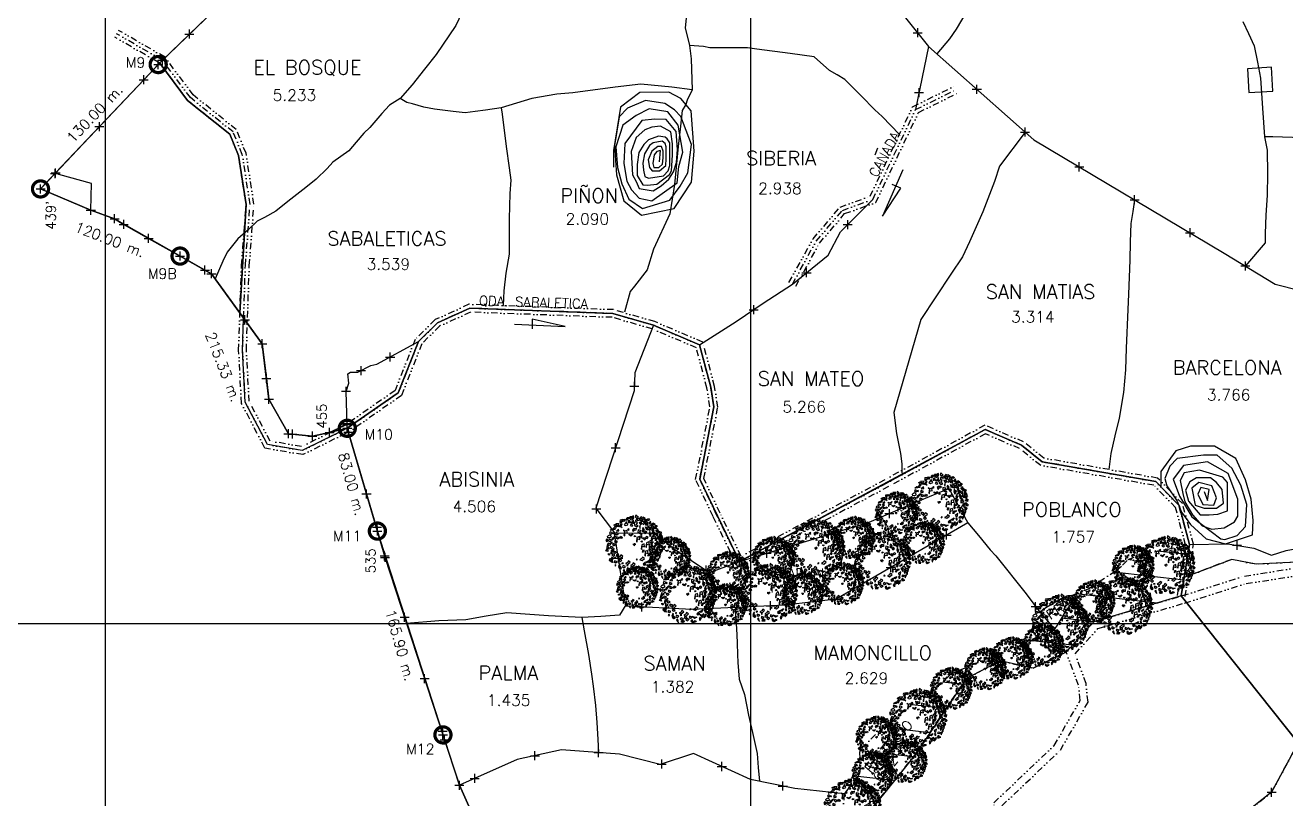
# Model space of a CAD drawing. Extents: x 14987 to 28539, y 5455 to 9112.
# Drawn here: x 25634 to 26610, y 5961 to 6561 of the extents above; entities that cross this region are included whole.
import ezdxf
from ezdxf.enums import TextEntityAlignment as Align

# ---------------------------------------------------------------- set-up
doc = ezdxf.new("R2010")
doc.units = 0
doc.header["$LTSCALE"] = 10
doc.header["$MEASUREMENT"] = 0
doc.header["$PDMODE"] = 2
doc.header["$PDSIZE"] = 3.5
doc.linetypes.add('DASHDOT', pattern=[1, 0.5, -0.25, 0, -0.25])
doc.linetypes.add('DIVIDE', pattern=[1.25, 0.5, -0.25, 0, -0.25, 0, -0.25])
for name, color, linetype in [('ARBOL4', 76, 'Continuous'), ('AREA', 2, 'Continuous'), ('CANO', 5, 'DIVIDE'), ('CERCO', 2, 'Continuous'), ('COORD', 8, 'Continuous'), ('DIV-', 5, 'Continuous'), ('HOJA', 8, 'Continuous'), ('LIMITE', 6, 'Continuous'), ('MOJON', 2, 'Continuous'), ('MURO', 3, 'Continuous'), ('PL', 3, 'Continuous'), ('PUA', 1, 'Continuous'), ('R', 1, 'Continuous'), ('r-100', 6, 'Continuous'), ('R-100B', 6, 'Continuous'), ('R60', 2, 'Continuous'), ('RASTROJO', 2, 'DASHDOT')]:
    doc.layers.add(name, color=color, linetype=linetype)
doc.styles.add('textstyle3', font='romans', dxfattribs={"width": 0.8})
doc.styles.add('textstyle4', font='')
doc.styles.get('textstyle4').set_extended_font_data('simplex')

# ---------------------------------------------------------------- blocks, each defined once
blk = doc.blocks.new('DEC1')
for points in [[(-22.482173, 47.292998), (-22.915303, 48.664658), (-25.556323, 50.836408), (-20.701343, 52.081818), (-20.707443, 47.864548)], [(-17.825703, 50.144688), (-15.340965, 55.637398), (-11.893769, 55.475018), (-12.802246, 52.160138), (-14.540878, 53.429518), (-15.347061, 51.420148), (-14.679306, 50.283108)], [(-10.286347, 57.002498), (-6.636353, 53.173978), (-4.977264, 55.300948), (-2.322731, 54.024758), (-2.654549, 58.704078), (-5.640907, 57.002498)], [(-2.654549, 51.047028), (-4.645447, 48.494678), (-3.318176, 45.091538), (-1.990913, 46.793108)], [(2.096443, 60.253408), (0.995445, 56.151728), (3.318161, 54.875548), (7.299967, 55.726328)], [(2.654526, 51.897798), (6.304517, 49.345458), (10.949967, 51.047028), (8.959067, 52.748598), (6.304517, 51.897798)], [(13.272677, 57.002498), (10.949967, 55.726328), (12.609047, 54.024758), (14.268137, 54.875548)], [(16.259037, 52.323198), (16.922667, 53.599378), (16.590857, 57.002498), (20.904477, 54.450148), (17.918117, 51.472418)], [(21.568117, 51.047028), (27.209017, 53.173978), (29.531737, 50.621628), (26.545377, 48.920058), (26.213557, 51.047028), (24.222657, 50.196248), (23.890837, 48.920058)], [(-44.561383, 31.831348), (-39.273253, 31.705098), (-39.604093, 34.382268), (-36.824663, 35.356908), (-40.368063, 38.431048), (-41.276543, 35.116178)], [(-38.104163, 42.886048), (-35.982343, 39.207198), (-33.437553, 39.947208), (-31.223573, 43.364378)], [(-32.518103, 32.329788), (-36.831723, 28.075868), (-31.854473, 28.926648)], [(-31.801213, 37.372358), (-27.415503, 38.148518), (-25.333863, 42.636518), (-27.944843, 42.431948), (-29.220293, 39.953298)], [(-27.902623, 48.490098), (-28.642653, 45.945318), (-26.266303, 45.915268), (-25.694743, 47.690008)], [(-22.563583, 30.628218), (-22.563583, 28.501248), (-21.568133, 29.352038)], [(-17.061733, 46.095918), (-21.688173, 40.867878), (-18.577893, 39.165388), (-13.789101, 40.946228), (-14.889992, 43.454908), (-16.965533, 43.184148)], [(-12.277245, 32.755178), (-14.599968, 30.628218), (-13.604515, 29.777438), (-11.2818, 30.628218)], [(-12.70607, 49.248398), (-13.313744, 45.632738), (-10.937401, 45.602688), (-9.258873, 49.086028)], [(-7.299988, 42.539188), (-9.290886, 39.136068), (-5.640907, 37.859878), (-3.981812, 39.136068)], [(-1.990913, 33.180578), (-4.977264, 30.628218), (-3.318176, 27.225088), (-0.99546, 30.202838)], [(2.322716, 47.218508), (-1.327278, 43.815368), (-0.66365, 40.412228), (3.318161, 37.009098), (6.636337, 38.710668), (2.654526, 40.837618), (5.309077, 44.666158)], [(6.636337, 30.628218), (6.304517, 25.523518), (13.272677, 21.269598), (14.931767, 22.120378), (9.290877, 25.098128), (12.277227, 29.352038)], [(10.949967, 39.136068), (9.622697, 36.158308), (10.618147, 33.605958), (10.949967, 36.158308)], [(19.245397, 47.643888), (12.277227, 47.218508), (13.272677, 43.815368), (17.918117, 41.688418), (18.913577, 44.240768), (17.254487, 45.516938)], [(15.927217, 35.307528), (16.922667, 29.777438), (14.268137, 28.075868), (17.918117, 26.799688), (19.245397, 31.479008)], [(21.568117, 28.075868), (20.240847, 25.098128), (22.231747, 24.247348), (23.890837, 25.948898)], [(24.554477, 46.793108), (21.568117, 44.666158), (23.227197, 42.964588), (26.877177, 44.240768)], [(23.890837, 30.202838), (21.568117, 37.009098), (25.218107, 32.329788)], [(25.549927, 37.859878), (32.186277, 39.561448), (34.177167, 43.389968), (33.181717, 35.307528), (29.199917, 34.882128)], [(31.522627, 48.069288), (29.863537, 46.367708), (28.536287, 43.389968), (32.186277, 45.516938)], [(29.531737, 34.031358), (28.536287, 31.053608), (36.499887, 31.479008), (33.181717, 34.456738)], [(29.863537, 27.650488), (28.536287, 22.971158), (30.527177, 17.441068), (32.186277, 20.418808), (29.863537, 22.120378)], [(35.504437, 27.650488), (36.168077, 22.120378), (39.154437, 21.694998), (40.813507, 23.821948)], [(36.831707, 44.240768), (35.836257, 42.539188), (37.163527, 41.263018), (40.481707, 41.688418)], [(37.495347, 38.285278), (35.836257, 35.732928), (38.158977, 34.031358), (41.477157, 34.031358), (38.158977, 35.307528)], [(40.813507, 40.412228), (40.481707, 39.136068), (42.804427, 37.434478), (45.458957, 37.859878)], [(44.795317, 26.374298), (42.804427, 28.075868), (42.472607, 29.777438), (43.799877, 31.053608), (46.454417, 29.352038)], [(49.772577, 26.799688), (48.445307, 25.098128), (50.436227, 23.396548), (53.754397, 25.523518)], [(-52.427143, -0.850769), (-55.081683, 0.4254), (-56.077133, -5.104706), (-55.081683, -6.380875), (-50.436243, -6.380875), (-51.099873, -5.104706), (-53.754413, -4.253914)], [(-52.427143, 19.568028), (-50.104423, 20.844198), (-46.786243, 17.441068), (-49.108973, 14.888718), (-53.754413, 14.463338), (-54.418043, 17.441068)], [(-48.445333, 5.530108), (-46.786243, 3.828518), (-44.795343, 5.104708)], [(-45.127153, 9.784018), (-44.463523, 14.463338), (-38.490813, 18.717258), (-39.818083, 15.739508)], [(-42.472623, 24.672728), (-44.131713, 23.396548), (-42.804433, 22.971158)], [(-30.195383, 13.187148), (-28.536293, 17.866458), (-25.218123, 16.164898), (-26.213573, 13.187148), (-27.872663, 14.463338)], [(-5.640907, 20.844198), (-7.963623, 18.291858), (-11.2818, 20.418808), (-11.2818, 22.120378), (-7.963623, 20.844198), (-4.313629, 22.971158)], [(-0.66365, 1.276169), (-2.322731, 0.4254), (-1.327278, -0.425384), (0, 0)], [(-0.66365, 18.717258), (0.663628, 19.142638), (1.659081, 17.441068), (-0.66365, 16.590288)], [(18.581767, 15.739508), (16.922667, 13.187148), (19.245397, 11.060198), (21.236297, 11.910978), (19.577217, 13.612548)], [(29.531737, 7.231658), (31.854457, 4.679318), (32.186277, 0), (35.504437, 3.403137), (33.513537, 9.784018)], [(40.481707, 17.015668), (43.799877, 11.910978), (41.477157, 8.507848), (41.145337, 11.910978)], [(46.454417, 20.844198), (44.463497, 22.120378), (42.472607, 21.269598), (42.804427, 19.568028), (45.458957, 19.142638)], [(46.454417, 6.380878), (46.122607, 4.679318), (43.468057, 5.104708), (43.799877, 7.657058)], [(49.440767, 0.4254), (49.772577, -4.679306), (43.799877, -7.231651), (47.449857, -3.828529)], [(48.777127, 16.164898), (48.445307, 12.761768), (50.768037, 11.060198), (52.095307, 13.187148)], [(51.099847, 20.418808), (52.095307, 16.590288), (56.077117, 13.187148), (54.418027, 17.866458)], [(52.095307, 5.955488), (54.086217, 3.403137), (55.745307, 4.679318), (54.418027, 8.082458)], [(-50.768053, -17.015672), (-50.436243, -19.993412), (-52.427143, -19.568022), (-52.758963, -16.590282)], [(-47.449883, -17.015672), (-46.454433, -9.784004), (-41.145353, -6.806266), (-44.131713, -11.06018)], [(-45.458983, -31.478992), (-46.786243, -26.799672), (-44.463523, -23.396552), (-43.468073, -26.374292), (-44.463523, -28.075852)], [(30.195357, -3.828529), (28.536287, -5.53009), (29.863537, -6.806266)], [(47.118057, -15.739494), (45.127137, -17.866462), (46.122607, -22.120372), (48.445307, -19.568022)], [(50.436227, -9.784004), (51.099847, -13.187141), (53.754397, -13.187141), (55.413487, -10.634796), (53.090757, -11.06018)], [(-28.204473, -43.389972), (-32.518103, -44.240752), (-30.195383, -47.218492), (-26.545393, -46.367702)], [(20.572657, -34.456732), (16.922667, -37.859872), (18.249947, -39.986832), (21.236297, -38.285262)], [(22.563567, -50.621622), (25.218107, -49.770842), (22.563567, -48.069272)], [(24.554477, -39.561442), (23.890837, -40.837612), (27.872647, -44.666142), (34.508987, -42.539172), (32.186277, -40.412222), (27.872647, -41.688402)], [(38.158977, -36.583692), (38.822617, -39.136042), (45.127137, -37.434482)], [(48.113497, -26.799672), (45.127137, -28.501252), (45.458957, -32.755162), (47.118057, -30.202822)], [(-11.2818, -55.300932), (-13.936333, -51.472412), (-10.286347, -51.472412), (-7.963623, -52.323192)], [(9.622697, -56.151712), (6.304517, -54.024762), (8.295417, -52.748592), (8.959067, -53.173982), (12.277227, -53.173982), (12.277227, -51.472412), (15.595407, -51.897802), (14.268137, -54.024762)]]:
    blk.add_lwpolyline(points, close=True)
at = {"style": 'textstyle3', "width": 0.8, "flags": 1}
blk.add_attdef('ESTCODE', (0, 0), '', height=0.7, dxfattribs=at)
blk = doc.blocks.new('A$C3B855193')
for p, q in [((3.91, 4.03), (4.16, 4.03)), ((4.04, 3.91), (4.04, 4.16))]:
    blk.add_line(p, q)
for points in [[(2.34, 7.24), (2.35, 7.44), (1.97, 7.36), (1.92, 7.26), (2.05, 6.96), (2.11, 7.04), (2.09, 7.23)], [(2.86, 7.16), (2.8, 7.01), (2.93, 6.92)], [(3.22, 7.07), (3.54, 7.15), (3.97, 6.89), (3.75, 6.89)], [(3.64, 7.8), (3.79, 7.69), (3.66, 7.38), (3.44, 7.46), (3.28, 7.74), (3.45, 7.87)], [(4.24, 7.3), (4.11, 7.38), (4.12, 7.28)], [(5, 6.88), (4.61, 7.04), (4.8, 6.74)], [(4.64, 7.63), (4.78, 7.29), (4.94, 7.39), (5.08, 7.24), (5.17, 7.55), (4.94, 7.51)], [(5.52, 7.52), (5.34, 7.29), (5.46, 7.15), (5.74, 7.1)], [(6.16, 7.03), (5.97, 7.01), (6.04, 6.85), (6.17, 6.87)], [(0.93, 5.59), (0.62, 5.73), (0.52, 5.58), (0.71, 5.44)], [(0.58, 5.96), (0.85, 6.17), (1.13, 6.12), (0.96, 5.97), (0.83, 5.99)], [(1.36, 6.69), (1.18, 6.59), (1.15, 6.73), (1.33, 6.83)], [(1.76, 5.49), (1.44, 5.63), (1.35, 5.48), (1.54, 5.34)], [(1.45, 6.48), (1.94, 6.62), (2.27, 6.36), (1.92, 6.43)], [(2.93, 5.95), (2.59, 5.83), (2.51, 5.27), (2.61, 5.19), (2.65, 5.63), (3, 5.56)], [(3.85, 6.21), (4.19, 6.23), (4.17, 5.97), (3.95, 5.96), (3.99, 6.1)], [(5, 4.86), (4.78, 4.93), (4.82, 5.2), (4.93, 5.25), (4.94, 5), (5.18, 4.83)], [(5.16, 6.2), (5.03, 6.14), (5.11, 6.1)], [(5.34, 6.97), (5.51, 6.71), (5.85, 6.7), (5.77, 6.87), (5.58, 6.88)], [(5.58, 5.6), (5.38, 5.69), (5.36, 5.61), (5.47, 5.48)], [(6.3, 6.27), (5.84, 6.42), (5.82, 6.18), (6.06, 5.92), (6.19, 6.06), (6.12, 6.19)], [(6.34, 5.55), (6.07, 5.59), (6.09, 5.32), (6.21, 5.25)], [(6.23, 6.65), (6.3, 6.72), (6.37, 6.94), (6.58, 6.67), (6.31, 6.55)], [(6.62, 6.08), (6.37, 6.02), (6.44, 5.87), (6.7, 5.86)], [(6.54, 6.43), (6.95, 6.42), (7.04, 6.2), (6.8, 6.17), (6.84, 6.31), (6.69, 6.31), (6.63, 6.24)], [(7.01, 5.49), (6.79, 5.55), (6.61, 5.37), (6.76, 5.33)], [(7.18, 6.14), (7.04, 5.8), (7.22, 5.75), (7.21, 5.55), (7.5, 5.7), (7.31, 5.84)], [(7.72, 5.44), (7.43, 5.4), (7.42, 5.21), (7.58, 4.98)], [(0.3, 4.54), (0.13, 4.79), (0, 4.56), (0.15, 4.35)], [(0.67, 4.04), (0.35, 4.18), (0.25, 4.03), (0.44, 3.89)], [(0.77, 4.57), (0.46, 4.71), (0.36, 4.56), (0.55, 4.42)], [(1, 3.6), (0.68, 3.73), (0.58, 3.59), (0.77, 3.45)], [(1.35, 3.97), (1.04, 4.11), (0.94, 3.97), (1.13, 3.83)], [(1.62, 4.4), (1.31, 4.54), (1.21, 4.4), (1.4, 4.26)], [(1.83, 4.93), (1.51, 5.07), (1.41, 4.93), (1.6, 4.78)], [(3.89, 4), (3.8, 4.09), (3.77, 4), (3.83, 3.93)], [(4.65, 5.08), (4.31, 4.96), (4.23, 4.4), (4.33, 4.32), (4.37, 4.76), (4.72, 4.68)], [(5.01, 4.48), (5.07, 4.41), (4.99, 4.3), (4.87, 4.42)], [(5.3, 4.07), (4.97, 3.95), (4.89, 3.39), (4.99, 3.31), (5.02, 3.75), (5.38, 3.67)], [(5.89, 4.96), (5.65, 5.08), (5.47, 4.88), (5.73, 4.82)], [(5.96, 4.34), (5.63, 4.22), (5.55, 3.66), (5.65, 3.58), (5.68, 4.02), (6.04, 3.95)], [(6.51, 3.88), (6.19, 3.66), (6.01, 3.79), (6.03, 3.52), (6.36, 3.56)], [(6.62, 4.3), (6.4, 4.3), (6.26, 4.17), (6.43, 4.22)], [(6.9, 5.07), (6.58, 5.21), (6.39, 5.07), (6.28, 4.73), (6.48, 4.56), (6.5, 4.87), (6.82, 4.81)], [(6.41, 3.23), (6.78, 3.56), (6.58, 3.2)], [(7.39, 4), (7.17, 4.44), (6.98, 4.28), (6.98, 3.92), (7.17, 3.93), (7.2, 4.07)], [(7.21, 5.18), (7.15, 4.87), (7.38, 4.62), (7.43, 4.8), (7.31, 4.94)], [(7.48, 3.64), (7.26, 3.77), (7.2, 3.62), (7.38, 3.42)], [(7.61, 4.32), (7.71, 4.31), (7.91, 4.43), (7.87, 4.08), (7.6, 4.19)], [(7.67, 3.95), (7.96, 3.65), (7.86, 3.43), (7.67, 3.57), (7.8, 3.65), (7.69, 3.76), (7.6, 3.74)], [(7.82, 4.64), (7.68, 4.75), (7.62, 4.6), (7.72, 4.52)], [(0, 3.13), (0.17, 3.41), (0.27, 3.17), (0.28, 3)], [(0.52, 1.78), (0.56, 2.05), (0.7, 1.96), (0.69, 1.9), (0.78, 1.69), (0.89, 1.74), (0.95, 1.51), (0.78, 1.54)], [(1.23, 2.53), (0.91, 2.67), (0.81, 2.53), (1, 2.39)], [(1.48, 2.94), (1.16, 3.08), (1.06, 2.93), (1.25, 2.79)], [(1.38, 2.19), (1.23, 2.25), (1.18, 2.13)], [(1.85, 2.48), (1.53, 2.62), (1.43, 2.48), (1.62, 2.34)], [(2.07, 2.54), (1.97, 2.32), (1.68, 2.17), (1.99, 2.05), (2.34, 2.35)], [(2.21, 1.79), (1.9, 1.93), (1.8, 1.79), (1.99, 1.64)], [(4.41, 1.9), (4.26, 1.96), (4.21, 1.84)], [(5.1, 2.24), (5, 2.03), (4.71, 1.88), (5.02, 1.76), (5.37, 2.06)], [(5.34, 3.17), (5.13, 3.21), (5.06, 3), (5.17, 2.9), (5.23, 3.05)], [(5.8, 3.14), (5.47, 3.03), (5.39, 2.47), (5.49, 2.38), (5.52, 2.82), (5.88, 2.75)], [(6.02, 1.81), (5.79, 1.46), (5.51, 1.52), (5.71, 1.63)], [(6.41, 2.78), (6.07, 2.74), (5.78, 2.46), (6.01, 2.44), (6.06, 2.63)], [(6.21, 3.32), (5.98, 3.32), (5.98, 3.17), (6.14, 3.11)], [(6.56, 2.42), (6.23, 2.23), (6.28, 2.03), (6.46, 1.98)], [(6.43, 1.54), (6.46, 1.7), (6.35, 1.8), (6.25, 1.74), (6.29, 1.56)], [(6.81, 2.98), (6.59, 2.96), (6.83, 2.46), (6.93, 2.76)], [(6.74, 1.8), (6.79, 1.97), (6.89, 2.04), (7.01, 1.99), (6.97, 1.77)], [(6.94, 3.33), (7.23, 2.96), (7.53, 2.94), (6.99, 2.78), (6.85, 3.02)], [(7.29, 2.59), (7.09, 2.62), (7.04, 2.43), (7.13, 2.22), (7.12, 2.46)], [(7.75, 3.23), (7.6, 3.29), (7.37, 3.3), (7.61, 3.12)], [(7.52, 2.43), (7.43, 2.42), (7.38, 2.22), (7.48, 2.07)], [(7.65, 2.79), (7.52, 2.81), (7.47, 2.69), (7.59, 2.49)], [(1.58, 1.6), (1.26, 1.74), (1.17, 1.6), (1.36, 1.45)], [(1.23, 1.11), (1.35, 0.96), (1.39, 1.18)], [(1.98, 1.28), (1.88, 1.29), (1.75, 0.93), (2.07, 0.57), (2.14, 0.77), (1.94, 1.01)], [(2.43, 1.39), (2.28, 1.44), (2.23, 1.32)], [(2.71, 0.92), (2.39, 1.06), (2.29, 0.91), (2.48, 0.77)], [(2.55, 0.5), (2.4, 0.38), (2.68, 0.03)], [(3.12, 1.73), (3.02, 1.51), (2.73, 1.36), (3.04, 1.24), (3.39, 1.55)], [(3.1, 1.09), (2.95, 1.15), (2.9, 1.03)], [(3.33, 0.59), (3.01, 0.73), (2.91, 0.58), (3.1, 0.44)], [(3.44, 0.13), (3.25, 0.27), (2.99, 0.14), (3.2, 0.1)], [(3.79, 1.44), (3.69, 1.22), (3.4, 1.07), (3.71, 0.95), (4.06, 1.26)], [(3.84, 0.76), (3.53, 0.9), (3.43, 0.76), (3.62, 0.62)], [(4.12, 0.5), (3.93, 0.56), (3.68, 0.39), (3.91, 0.31)], [(4.55, 0.82), (4.24, 0.95), (4.14, 0.81), (4.33, 0.67)], [(4.59, 0.45), (4.39, 0.31), (4.46, 0.14), (4.67, 0.11), (4.58, 0.24)], [(5.21, 0.79), (4.89, 0.63), (4.57, 0.94), (4.88, 0.8)], [(5.51, 1.14), (5.39, 1.12), (5.34, 1.3), (5.52, 1.35)], [(5.63, 0.77), (5.53, 0.58), (5.65, 0.5), (5.83, 0.68)], [(6.19, 1.26), (5.97, 1.19), (5.92, 1), (6.1, 0.97)], [(6.53, 1.23), (6.31, 1.06), (6.2, 0.72), (6.46, 0.95)], [(6.9, 1.49), (6.75, 1.53), (6.7, 1.35), (6.93, 1.2)]]:
    blk.add_lwpolyline(points, close=True)
at = {"xscale": 0.0692855676280715, "yscale": 0.0692855676280715, "zscale": 0.0692855676280715}
blk.add_blockref('DEC1', (4.02, 3.89), dxfattribs=at)

msp = doc.modelspace()

# ---------------------------------------------------------------- linework, layer by layer
at = {"layer": 'AREA'}
for p in [(25739.91, 6533.72), (25657.17, 6446.25), (25645.48, 6433.91), (25684.47, 6417.32), (25702.87, 6410.84), (25710, 6406.4), (25753.61, 6381.86), (25777.97, 6368.16), (25817.35, 6313.87), (25822.52, 6270.86), (25883.01, 6251.31), (25883.19, 6248.39), (25883.19, 6248.39), (25837.52, 6244.2), (25856.19, 6242.41), (25869.44, 6245.2), (25906.32, 6171.65), (25906.5, 6168.73), (25906.5, 6168.73), (25912.46, 6148.34), (25957.13, 6013.73), (25957.31, 6010.8), (25957.31, 6010.8), (25970.03, 5971.79), (26599.45, 5966.29)]:
    msp.add_point(p, dxfattribs=at)
at = {"layer": 'CANO', "color": 152, "true_color": 0x2a7dc6}
for points in [[(26532.43, 6117.96), (26538.93, 6158.52), (26530.39, 6189.99), (26511.13, 6209.85), (26423.05, 6225.28), (26407.28, 6237.87), (26377.33, 6250.87), (26299.75, 6208.53), (26188.39, 6149.2), (26172.01, 6182.72), (26159.42, 6209.37), (26170.33, 6264.86), (26167.73, 6280.87), (26158.77, 6315.18), (26121.57, 6331.07), (26089.49, 6340.37), (25977.48, 6344.48), (25951.27, 6332.66), (25935.81, 6317.25), (25920.23, 6277.71), (25881.66, 6250.98), (25847.81, 6234.23), (25823.33, 6238.5), (25807.11, 6269.36), (25805, 6308.92), (25807.24, 6374.53), (25810.85, 6422.06), (25804.75, 6461.49), (25797.21, 6479.92), (25763.82, 6506.74), (25741.95, 6536.01), (25705.98, 6556.79)], [(26526.51, 6118.91), (26532.81, 6158.19), (26525, 6186.93), (26508.17, 6204.28), (26420.5, 6219.64), (26404.16, 6232.68), (26377.63, 6244.2), (26302.6, 6203.25), (26185.73, 6140.98), (26166.6, 6180.12), (26153.15, 6208.59), (26164.23, 6264.96), (26161.85, 6279.63), (26153.71, 6310.81), (26119.55, 6325.41), (26088.53, 6334.4), (25978.67, 6338.43), (25954.73, 6327.64), (25940.94, 6313.89), (25925.14, 6273.82), (25884.72, 6245.8), (25848.72, 6227.98), (25819.39, 6233.09), (25801.19, 6267.73), (25799, 6308.87), (25801.25, 6374.86), (25804.81, 6421.83), (25798.93, 6459.88), (25792.24, 6476.22), (25759.47, 6502.54), (25737.88, 6531.43), (25702.98, 6551.6)], [(26055.25, 5608.88), (26068.24, 5643.57), (26088.25, 5662.34), (26108.54, 5670.57), (26123.94, 5661.72), (26161.28, 5671.96), (26193.47, 5677.55), (26282.57, 5752.37), (26290.03, 5785.78), (26299.66, 5818.11), (26333.48, 5871.52), (26387.54, 5923.67), (26384.21, 5958.18), (26431.01, 6002.65), (26451.02, 6037.51), (26449.78, 6049.2), (26440.28, 6075.02), (26461.46, 6098.44), (26530.3, 6118.68), (26578.41, 6133.9), (26634.3, 6142.64)], [(26060.85, 5606.78), (26073.36, 5640.16), (26091.54, 5657.21), (26108.09, 5663.92), (26123.11, 5655.29), (26162.59, 5666.11), (26196.08, 5671.93), (26287.97, 5749.09), (26295.83, 5784.27), (26305.16, 5815.61), (26338.15, 5867.71), (26393.78, 5921.37), (26390.45, 5955.85), (26435.77, 5998.91), (26457.18, 6036.21), (26455.65, 6050.58), (26447.15, 6073.69), (26464.77, 6093.17), (26532.04, 6112.95), (26579.78, 6128.06), (26635.08, 6136.7)]]:
    msp.add_lwpolyline(points, dxfattribs=at)
at = {"layer": 'CANO'}
for points in [[(26529.47, 6118.43), (26535.87, 6158.36), (26527.69, 6188.46), (26509.65, 6207.07), (26421.77, 6222.46), (26405.72, 6235.27), (26377.48, 6247.54), (26301.18, 6205.89), (26187.06, 6145.09), (26169.3, 6181.42), (26156.29, 6208.98), (26167.28, 6264.91), (26164.79, 6280.25), (26156.24, 6312.99), (26120.56, 6328.24), (26089.01, 6337.38), (25978.08, 6341.46), (25953, 6330.15), (25938.37, 6315.57), (25922.68, 6275.77), (25883.19, 6248.39), (25848.27, 6231.1), (25821.36, 6235.8), (25804.15, 6268.54), (25802, 6308.89), (25804.25, 6374.7), (25807.83, 6421.94), (25801.84, 6460.69), (25794.73, 6478.07), (25761.64, 6504.64), (25739.91, 6533.72), (25704.48, 6554.19)], [(26225.47, 6361.43), (26244.11, 6395.23), (26265.08, 6419.86), (26288.3, 6428.18), (26321.3, 6497.6), (26353.99, 6513.78)], [(26228.1, 6359.98), (26246.59, 6393.52), (26266.84, 6417.31), (26290.48, 6425.77), (26323.56, 6495.37), (26355.32, 6511.09)], [(26230.72, 6358.53), (26249.08, 6391.81), (26268.61, 6414.75), (26292.66, 6423.37), (26325.83, 6493.14), (26356.65, 6508.4)]]:
    msp.add_lwpolyline(points, dxfattribs=at)
at = {"layer": 'CERCO'}
for p, q in [((26364.03, 6175.13), (26372.34, 6165.33)), ((26381.46, 6154.27), (26385.76, 6149.59))]:
    msp.add_line(p, q, dxfattribs=at)
for points in [[(26198.73, 7069.39), (26063.55, 6881.5), (26079.89, 6861.37), (26145.74, 6779.43), (26200.03, 6709.42), (26255.16, 6642.5), (26333.65, 6544.41), (26323.56, 6495.37)], [(25645.48, 6433.91), (25739.91, 6533.72), (25976.88, 6762)], [(26333.65, 6544.41), (26415.16, 6471.95), (26562.66, 6384.22), (26602.19, 6360.15), (26720.62, 6330.23), (26738, 6338.79), (26820.6, 6387.67)], [(25684.47, 6417.32), (25684.99, 6438.12), (25659.71, 6445.15), (25657.17, 6446.25)], [(25684.47, 6417.32), (25645.48, 6433.91)], [(26156.24, 6312.99), (26184.48, 6331.09), (26205.53, 6345.31), (26228.1, 6359.98), (26255.81, 6382.65), (26265.39, 6400.67), (26290.48, 6425.77)], [(26268.3, 5965.17), (26229.97, 5969.24), (26195.59, 5976.19), (26151.58, 5996.24), (26125.77, 5987.81), (26094.22, 5995.86), (26049.06, 5999.29), (26014.94, 5991.59), (25970.03, 5971.79), (25912.46, 6148.34), (25883.19, 6248.39), (25883.01, 6251.31), (25869.44, 6245.2), (25856.19, 6242.41), (25837.52, 6244.2), (25822.52, 6270.86), (25817.35, 6313.87), (25777.97, 6368.16), (25710, 6406.4), (25702.87, 6410.84), (25684.47, 6417.32)], [(26120.56, 6328.24), (26106.05, 6291.46), (26105.56, 6277.5), (26075.78, 6186.47), (26090.22, 6167.36)], [(25883.01, 6251.31), (25882.2, 6276.93), (25884.5, 6283.37), (25883.5, 6290.53), (25885.73, 6291.93), (25891.4, 6291.79), (25901.34, 6296.96), (25906, 6297.98), (25938.37, 6315.57)], [(26535.87, 6158.36), (26565.62, 6158.95), (26585.56, 6155.41), (26599.43, 6150.18), (26610.83, 6153.56), (26672.47, 6165.08), (26722.16, 6158.59), (26774.65, 6164.09), (26782.78, 6174.87), (26805.57, 6162.09), (26811.67, 6153.85), (26811.63, 6167.63), (26816.23, 6182.16), (26849.78, 6203.81), (26875.34, 6207.26)], [(26372.34, 6165.33), (26381.46, 6154.27)], [(26385.76, 6149.59), (26409.27, 6120.07), (26419.78, 6105.93), (26427.25, 6097.41), (26431.25, 6092.52), (26434.15, 6096.67), (26439.77, 6106.25), (26445.63, 6114.49), (26444.93, 6117.3), (26444.59, 6118.9), (26441.85, 6118.66), (26438.11, 6117.35), (26424.42, 6109.25), (26419.78, 6105.93)], [(25970.03, 5971.79), (26064.77, 5759.56), (26073.36, 5640.16), (26102.92, 5605.68), (26128.96, 5627.46), (26144.17, 5637.74), (26176.88, 5662.24), (26196.08, 5671.93)]]:
    msp.add_lwpolyline(points, dxfattribs=at)
msp.add_lwpolyline([(26349.42, 6201.67), (26364.03, 6175.13), (26261.98, 6116.02), (26222.5, 6111.39), (26150.32, 6108.06), (26099.01, 6110.59), (26090.22, 6167.36), (26120.89, 6167.18), (26137.85, 6153.93), (26163.88, 6136.75), (26187.06, 6145.09), (26287.57, 6175.54), (26319.47, 6189.3)], close=True, dxfattribs=at)
at = {"layer": 'COORD'}
for p, q in [((25695.7, 9011.95), (25695.7, 5554.59)), ((26195.7, 9011.95), (26195.7, 5554.59)), ((22884.72, 6097.05), (28514.93, 6097.05))]:
    msp.add_line(p, q, dxfattribs=at)
at = {"layer": 'DIV-'}
for points in [[(26430.76, 6980.14), (26426.82, 6942.35), (26426.82, 6921.94), (26426.82, 6903.37), (26425.59, 6883.6), (26425.38, 6855.21), (26422.27, 6831.79), (26416.06, 6803.84), (26415.72, 6782.11), (26414.85, 6760.32), (26412.23, 6749.43), (26409.61, 6724.59), (26401.76, 6704.98), (26396.52, 6698.45), (26396.52, 6685.37), (26393.91, 6672.3), (26393.91, 6654.87), (26390.09, 6637.99), (26380.6, 6608.25), (26374.93, 6594.52), (26365.97, 6576.02), (26354.91, 6557.78), (26349.81, 6550.19), (26340.07, 6538.7)], [(25976.92, 6581.07), (25967.37, 6560.58), (25952.17, 6538.05), (25943.08, 6526.79), (25933.37, 6514.58), (25924.29, 6503.94), (25915.78, 6498.85), (25909.94, 6492.3), (25900.62, 6481.38), (25895.95, 6477.01), (25890.12, 6470.17), (25884.29, 6463.33), (25872.05, 6454.6), (25867.67, 6449.65), (25859.15, 6441.5), (25850.98, 6435.08), (25837.23, 6424.16), (25827.89, 6416.64), (25819, 6411.67), (25813.42, 6408.81), (25806.34, 6402.32), (25798.3, 6395.23), (25790.1, 6384.78), (25786.85, 6377.95), (25780.9, 6364.12)], [(26146.09, 6568.89), (26145.14, 6558.78), (26148.44, 6545.14), (26149.62, 6534.79), (26150.56, 6510.77), (26146.67, 6502.72), (26145.6, 6499.29), (26142.78, 6494.68), (26141.31, 6482.56), (26139.61, 6466.91), (26136.65, 6437.24), (26133.22, 6414.64), (26120.36, 6387.28), (26115.58, 6371.31), (26105.65, 6358.65), (26102.34, 6354.42), (26097.93, 6338.27)], [(26577.28, 6563.66), (26581.58, 6554.28), (26585.87, 6544.89), (26588.4, 6532.26), (26590.93, 6519.63), (26592.37, 6496.54), (26593.1, 6485.35), (26593.82, 6474.17), (26595.89, 6464.04), (26596.22, 6445.7), (26595.89, 6428.95), (26594.91, 6413.51), (26594.58, 6399.39), (26594.58, 6392.16), (26579.16, 6374.18)], [(26311.06, 6476.05), (26297.73, 6489.92), (26292.08, 6495.25), (26281.27, 6506.1), (26273.22, 6514.24), (26268.83, 6518.79), (26262.86, 6522.24), (26256.88, 6525.69), (26244.94, 6536.36), (26226.4, 6538.87), (26200.64, 6542.32), (26193.41, 6543.27), (26164.19, 6543.27), (26159.3, 6544.2), (26148.44, 6545.14)], [(26768.88, 6528.23), (26758.68, 6523.63), (26736.55, 6512.11), (26724.61, 6505.2), (26697.15, 6492.93), (26667.53, 6478.5), (26641.77, 6474.37), (26623.09, 6473.44), (26600.32, 6474.17), (26593.82, 6474.17)], [(26150.56, 6510.77), (26134.78, 6512.68), (26110.76, 6515.03), (26090.74, 6512.68), (26058.01, 6508.45), (26045.52, 6507.27), (26026.21, 6503.86), (26002.55, 6496.72), (26003.09, 6491.83), (26006.31, 6466.72), (26008.62, 6450.24), (26009.91, 6440.66), (26009.22, 6430.3), (26008.53, 6410.79), (26008.53, 6392.49), (26008.53, 6383.33), (26006.11, 6368.49), (26004.38, 6355.02), (26003.96, 6343.51)], [(26125.13, 6454.79), (26125.93, 6463.61), (26123.12, 6462.81), (26121.11, 6460.4), (26119.91, 6453.59), (26120.71, 6450.38), (26122.72, 6450.38), (26124.73, 6450.38), (26127.54, 6453.19), (26127.94, 6458), (26127.94, 6463.21), (26126.73, 6466.82), (26123.92, 6466.82), (26119.11, 6463.21), (26116.3, 6456.39), (26117.5, 6450.38), (26119.51, 6447.97), (26121.11, 6447.97), (26125.13, 6447.97), (26129.95, 6451.98), (26130.35, 6457.2), (26130.35, 6463.61), (26130.35, 6466.42), (26129.54, 6469.22), (26127.14, 6470.83), (26120.31, 6469.62), (26117.5, 6467.62), (26113.49, 6461.21), (26112.28, 6453.99), (26112.68, 6448.38), (26113.89, 6443.56), (26116.7, 6442.36), (26128.34, 6443.96), (26131.95, 6447.97), (26133.16, 6451.98), (26133.16, 6460), (26133.16, 6469.62), (26131.15, 6472.83), (26129.54, 6474.04), (26124.33, 6474.84), (26116.7, 6472.03), (26113.08, 6468.42), (26109.07, 6462.01), (26107.87, 6452.79), (26107.87, 6444.37), (26112.28, 6437.15), (26115.89, 6436.75), (26123.12, 6437.55), (26132.76, 6445.17), (26134.36, 6447.97), (26135.16, 6460), (26135.16, 6468.82), (26133.96, 6478.04), (26125.93, 6482.45), (26119.11, 6481.65), (26113.89, 6479.65), (26107.06, 6473.63), (26103.05, 6462.81), (26104.25, 6444.77), (26107.06, 6439.55), (26109.47, 6434.34), (26120.31, 6432.34), (26126.33, 6436.35), (26132.35, 6441.56), (26135.97, 6447.17), (26138.38, 6454.39), (26139.18, 6464.41), (26137.97, 6478.45), (26130.35, 6487.67), (26121.52, 6488.07), (26111.48, 6486.87), (26098.23, 6469.22), (26097.43, 6453.59), (26099.84, 6439.96), (26103.45, 6433.14), (26109.47, 6426.72), (26119.11, 6424.72), (26138.78, 6438.75), (26139.98, 6451.18), (26143.19, 6462.41), (26139.58, 6483.26), (26131.55, 6493.68), (26117.1, 6496.09), (26107.06, 6490.87), (26096.63, 6483.26), (26091.41, 6466.42), (26092.61, 6450.38), (26095.82, 6437.95), (26101.44, 6425.92), (26111.88, 6418.71), (26133.16, 6425.12), (26141.19, 6435.95), (26147.21, 6446.37), (26150.02, 6468.42), (26141.59, 6490.07), (26136.77, 6495.28), (26129.14, 6500.1), (26114.29, 6502.5), (26100.24, 6496.49), (26093.82, 6489.67), (26090.2, 6467.62), (26091.81, 6444.77), (26097.43, 6424.72), (26111.08, 6413.49), (26136.37, 6418.71), (26150.02, 6439.15), (26152.03, 6463.21), (26149.62, 6494.48), (26141.59, 6504.11), (26132.35, 6508.92), (26109.87, 6508.52), (26095.02, 6497.29), (26089.4, 6463.61), (26089.4, 6458), (26089.4, 6450.78)], [(26002.55, 6496.72), (25990.18, 6495.04), (25982.41, 6493.98), (25974.64, 6492.92), (25965.34, 6494.02), (25950.73, 6495.75), (25942.49, 6497.39), (25933.78, 6499.74), (25929.42, 6500.92), (25924.29, 6503.94)], [(26408.38, 6477.97), (26388.61, 6451.66), (26384.8, 6439.78), (26375.76, 6416.25), (26365.29, 6392.96), (26360.05, 6381.31), (26350.98, 6367.72), (26339.33, 6350.28), (26327.69, 6332.83), (26306.75, 6260.58), (26308.65, 6244.42), (26311.86, 6228.98), (26312.81, 6220.9), (26312.81, 6213.54)], [(26493.32, 6425.47), (26491.86, 6416.31), (26490.41, 6407.16), (26489.94, 6392.91), (26489.48, 6378.65), (26488.57, 6352.41), (26488.11, 6340.42), (26486.72, 6310.61), (26486.26, 6293.6), (26484.77, 6276.06), (26481.2, 6256.36), (26477.98, 6242.56), (26474.75, 6228.77), (26473.35, 6216.47)], [(26547.21, 6199.41), (26549.88, 6192.48), (26550.94, 6201.01), (26544.54, 6202.61), (26542.4, 6197.28), (26546.14, 6189.28), (26554.68, 6188.75), (26556.82, 6194.62), (26553.08, 6203.68), (26542.94, 6206.35), (26537.6, 6202.08), (26540.27, 6188.75), (26547.21, 6186.62), (26556.82, 6186.62), (26562.16, 6190.35), (26561.09, 6201.01), (26556.82, 6206.35), (26552.01, 6210.08), (26541.33, 6210.08), (26536, 6206.88), (26532.79, 6200.48), (26534.93, 6191.95), (26544, 6181.29), (26550.94, 6181.29), (26557.88, 6181.82), (26565.36, 6184.48), (26565.36, 6206.35), (26561.62, 6210.61), (26543.47, 6215.94), (26531.72, 6213.81), (26528.52, 6207.94), (26530.66, 6197.81), (26532.26, 6191.42), (26538.13, 6181.29), (26545.61, 6172.75), (26553.08, 6170.09), (26562.69, 6171.16), (26570.7, 6175.95), (26573.37, 6180.22), (26573.37, 6193.55), (26565.89, 6213.28), (26549.88, 6222.34), (26531.19, 6219.68), (26523.18, 6209.01), (26527.99, 6195.68), (26537.6, 6179.69), (26560.02, 6162.62), (26563.22, 6162.09), (26572.83, 6165.29), (26579.24, 6172.22), (26580.31, 6189.28), (26575.5, 6204.21), (26568.56, 6217.54), (26557.35, 6227.67), (26546.67, 6227.67), (26526.39, 6225.01), (26520.51, 6219.14), (26516.78, 6209.54), (26518.38, 6203.68), (26526.39, 6191.95), (26529.59, 6183.42), (26536.53, 6173.82), (26548.81, 6162.62), (26563.76, 6158.89), (26584.58, 6165.82), (26585.11, 6177.02), (26583.51, 6193.55), (26579.24, 6208.48), (26571.76, 6225.01), (26555.21, 6234.6), (26536.53, 6234.6), (26525.32, 6230.87), (26513.57, 6214.88), (26513.57, 6203.68)], [(26099.08, 6111.64), (26094.24, 6103.45), (26079.63, 6102.62), (26065.01, 6101.78), (26039.08, 6103.14), (26024.53, 6104.05), (26006.79, 6105.42), (25990.87, 6102.69), (25974.95, 6099.96), (25954.07, 6099.19), (25929.18, 6097.05)], [(26184.01, 6109.61), (26184.01, 6103.33), (26184.59, 6097.05), (26184.99, 6088.34), (26185.22, 6081.79), (26185.47, 6073.17), (26185.87, 6066.76), (26186.87, 6054.09), (26190.88, 6042.08), (26192.44, 6034.07), (26194, 6026.07), (26197.11, 6012.72), (26200.68, 5996.27), (26201.6, 5985.53), (26202.52, 5974.79)], [(26065.01, 6101.78), (26066.83, 6091.33), (26070.02, 6073.16), (26072.41, 6057.97), (26073.72, 6048.53), (26075.48, 6033.64), (26076.51, 6020.47), (26077.41, 6007.19), (26077.98, 5997.09)]]:
    msp.add_lwpolyline(points, dxfattribs=at)
msp.add_lwpolyline([(26581.85, 6508.52), (26600.41, 6509.68), (26599.25, 6528.21), (26580.7, 6527.05)], close=True, dxfattribs=at)
at = {"layer": 'HOJA'}
for points in [[(26620.13, 6004.63), (26529.47, 6118.43), (26535.87, 6158.36), (26527.69, 6188.46), (26509.65, 6207.07), (26421.77, 6222.46), (26405.72, 6235.27), (26377.48, 6247.54), (26187.06, 6145.09), (26156.29, 6208.98), (26167.28, 6264.91), (26164.79, 6280.25), (26156.24, 6312.99), (26120.56, 6328.24), (26089.01, 6337.38), (25978.08, 6341.46), (25953, 6330.15), (25938.37, 6315.57), (25922.68, 6275.77), (25883.19, 6248.39), (25869.44, 6245.2), (25856.19, 6242.41), (25837.52, 6244.2), (25822.52, 6270.86), (25820.57, 6287.03), (25817.35, 6313.87), (25803.86, 6332.46), (25799.98, 6337.81), (25804.81, 6421.83), (25798.93, 6459.88), (25792.24, 6476.22), (25759.47, 6502.54), (25737.99, 6531.28), (25737.8, 6531.48), (25737.99, 6531.28), (25737.79, 6531.48), (25976.88, 6762)], [(26634.33, 6145.48), (26587.43, 6142.98), (26568.59, 6146.83), (26531.78, 6132.86), (26535.87, 6158.36), (26527.69, 6188.46), (26509.65, 6207.07), (26421.77, 6222.46), (26405.72, 6235.27), (26377.48, 6247.54), (26187.06, 6145.09), (26156.29, 6208.98), (26167.28, 6264.91), (26164.79, 6280.25), (26156.24, 6312.99), (26120.56, 6328.24), (26089.01, 6337.38), (25978.08, 6341.46), (25953, 6330.15), (25938.37, 6315.57), (25922.68, 6275.77), (25883.19, 6248.39), (25871.46, 6242.58), (25864.52, 6239.15), (25848.27, 6231.1), (25821.4, 6235.72), (25804.15, 6268.54), (25802, 6308.89), (25802.85, 6333.86), (25799.98, 6337.81), (25804.81, 6421.83), (25798.93, 6459.88), (25792.24, 6476.22), (25759.47, 6502.54), (25737.99, 6531.28), (25737.8, 6531.48), (25737.99, 6531.28), (25737.79, 6531.48), (25976.88, 6762)], [(25883.19, 6248.39), (25922.68, 6275.77), (25938.37, 6315.57), (25953, 6330.15), (25978.08, 6341.46), (26089.01, 6337.38), (26120.56, 6328.24), (26156.24, 6312.99), (26164.79, 6280.25), (26167.28, 6264.91), (26156.29, 6208.98), (26187.06, 6145.09), (26308.47, 6209.88), (26377.48, 6247.54), (26405.72, 6235.27), (26421.77, 6222.46), (26509.65, 6207.07), (26527.69, 6188.46), (26535.87, 6158.36), (26529.47, 6118.43), (26620.13, 6004.63), (26599.45, 5966.29), (26510.7, 5896.22)], [(25883.19, 6248.39), (25922.68, 6275.77), (25938.37, 6315.57), (25953, 6330.15), (25978.08, 6341.46), (26089.01, 6337.38), (26120.56, 6328.24), (26156.24, 6312.99), (26164.79, 6280.25), (26167.28, 6264.91), (26156.29, 6208.98), (26187.06, 6145.09), (26308.47, 6209.88), (26377.48, 6247.54), (26405.72, 6235.27), (26421.77, 6222.46), (26509.65, 6207.07), (26527.69, 6188.46), (26535.87, 6158.36), (26529.47, 6118.43), (26461.63, 6098.49), (26440.28, 6075.02), (26414.74, 6062.55), (26389.13, 6068.12), (26362.93, 6054.44), (26323.18, 5995.45), (26264.41, 5922.19)], [(26064.77, 5759.56), (25970.03, 5971.79), (25906.5, 6168.73), (25883.19, 6248.39)], [(26064.77, 5759.56), (25970.03, 5971.79), (25906.5, 6168.73), (25883.19, 6248.39)]]:
    msp.add_lwpolyline(points, dxfattribs=at)
msp.add_lwpolyline([(25736.67, 6530.3), (25737.99, 6531.28), (25759.47, 6502.54), (25792.24, 6476.22), (25798.93, 6459.88), (25804.81, 6421.83), (25799.98, 6337.81), (25777.97, 6368.16), (25702.87, 6410.84), (25684.47, 6417.32), (25645.48, 6433.91), (25657.17, 6446.25), (25691.14, 6482.17), (25725.5, 6518.49)], close=True, dxfattribs=at)
at = {"layer": 'LIMITE'}
msp.add_lwpolyline([(25645.48, 6433.91), (25657.17, 6446.25), (25691.14, 6482.17), (25725.5, 6518.49), (25736.67, 6530.3), (25760.82, 6553.86), (25796.83, 6588.55), (25832.84, 6623.24), (25868.85, 6657.93), (25904.86, 6692.62), (25940.87, 6727.31), (25976.88, 6762), (26002.65, 6797.53), (26034.19, 6841.03), (26063.55, 6881.5), (26081.93, 6907.05), (26111.13, 6947.64)], dxfattribs=at)
at = {"layer": 'MOJON', "const_width": 2.5}
for points in [[(25736.67, 6524.05, 1), (25736.67, 6536.55, 1)], [(25645.48, 6427.66, 1), (25645.48, 6440.16, 1)], [(25753.61, 6375.61, 1), (25753.61, 6388.11, 1)], [(25883.19, 6242.14, 1), (25883.19, 6254.64, 1)], [(25906.5, 6162.48, 1), (25906.5, 6174.98, 1)], [(25957.31, 6004.55, 1), (25957.31, 6017.05, 1)]]:
    msp.add_lwpolyline(points, format="xyb", close=True, dxfattribs=at)
at = {"layer": 'MOJON'}
msp.add_point((25736.67, 6530.3), dxfattribs=at)
at = {"layer": 'MURO'}
msp.add_lwpolyline([(26275.9, 7196.05), (26246.58, 7147.94), (26220.57, 7105.24), (26194.18, 7063.06), (26169.53, 7028.81), (26140.33, 6988.22), (26111.13, 6947.64), (26081.93, 6907.05), (26063.55, 6881.5), (26034.19, 6841.03), (26002.65, 6797.53), (25976.88, 6762), (25940.87, 6727.31), (25904.86, 6692.62), (25868.85, 6657.93), (25832.84, 6623.24), (25796.83, 6588.55), (25760.82, 6553.86), (25736.67, 6530.3), (25725.5, 6518.49), (25691.14, 6482.17), (25656.78, 6445.84), (25645.48, 6433.91)], dxfattribs=at)
at = {"layer": 'PL'}
msp.add_lwpolyline([(25796.83, 6588.55), (25760.82, 6553.86), (25736.67, 6530.3), (25725.5, 6518.49), (25691.14, 6482.17), (25657.17, 6446.25), (25645.48, 6433.91), (25684.47, 6417.32), (25702.87, 6410.84), (25710, 6406.4), (25729.25, 6395.57), (25753.61, 6381.86), (25772.83, 6371.05), (25777.97, 6368.16), (25803.86, 6332.46), (25817.35, 6313.87), (25820.57, 6287.03), (25822.52, 6270.86), (25837.52, 6244.2), (25856.19, 6242.41), (25869.44, 6245.2), (25883.19, 6248.39), (25898.07, 6197.52), (25906.5, 6168.73), (25912.11, 6149.53), (25927.58, 6101.98), (25943.08, 6054.44), (25957.31, 6010.8), (25970.03, 5971.79), (25990.41, 5926.13)], dxfattribs=at)
at = {"layer": 'PUA'}
for p in [(25760.82, 6553.86), (26325.25, 6554.91), (25725.5, 6518.49), (26326.29, 6508.61), (26371.02, 6511.19), (25691.14, 6482.17), (26408.38, 6477.97), (25656.78, 6445.84), (26450.34, 6451.03), (26493.32, 6425.47), (26270.99, 6406.28), (25729.25, 6395.57), (25729.25, 6395.57), (26536.29, 6399.91), (25772.83, 6371.05), (25772.83, 6371.05), (26239.04, 6368.93), (26579.16, 6374.18), (26198.12, 6340.3), (25803.86, 6332.46), (25803.86, 6332.46), (25916.41, 6303.64), (25893.9, 6293.09), (25893.9, 6293.09), (25820.57, 6287.03), (25820.57, 6287.03), (26105.68, 6281.01), (25882.26, 6277.1), (25882.99, 6252.12), (25882.99, 6252.12), (25840.63, 6243.9), (25840.63, 6243.9), (25884.03, 6245.5), (26091.1, 6233.31), (25898.07, 6197.52), (26076.21, 6185.9), (26303.31, 6182.33), (26120.4, 6167.18), (26256.12, 6166.01), (26347.64, 6165.64), (26208.27, 6151.52), (26572.7, 6157.7), (25912.11, 6149.53), (26093.25, 6147.77), (26161.21, 6138.51), (26304.38, 6140.58), (26260.99, 6115.9), (26445.46, 6115.18), (26445.46, 6115.18), (25927.58, 6101.98), (26111.37, 6109.98), (26161.31, 6108.57), (26211.26, 6110.87), (26416.59, 6110.23), (26416.59, 6110.23), (25943.08, 6054.44), (25958.58, 6006.91), (26028.58, 5994.67), (26077.98, 5997.09), (26126.86, 5988.16), (26173.42, 5986.29), (25981.98, 5977.06), (26220.71, 5971.11)]:
    msp.add_point(p, dxfattribs=at)
at = {"layer": 'R'}
for p, q in [((26534.61, 6150.49), (26510.92, 6153.21)), ((26531.44, 6130.72), (26477.15, 6136.96)), ((26510.84, 6112.96), (26447.85, 6120.2)), ((26461.63, 6098.49), (26436.89, 6101.33)), ((26445.03, 6080.26), (26412.21, 6084.04)), ((26386.69, 6066.85), (26375.03, 6068.19)), ((26359.81, 6049.81), (26344.67, 6051.55)), ((26347.22, 6031.12), (26320.71, 6034.17)), ((26334.63, 6012.44), (26299.11, 6016.53)), ((26321.84, 5993.78), (26280.7, 5998.51)), ((26307.04, 5975.35), (26278.93, 5978.58))]:
    msp.add_line(p, q, dxfattribs=at)
for points in [[(25796.83, 6588.55), (25760.82, 6553.86), (25736.67, 6530.3), (25725.5, 6518.49), (25691.14, 6482.17), (25657.17, 6446.25), (25645.48, 6433.91), (25684.47, 6417.32), (25702.87, 6410.84), (25710, 6406.4), (25729.25, 6395.57), (25753.61, 6381.86), (25772.83, 6371.05), (25777.97, 6368.16), (25803.86, 6332.46), (25817.35, 6313.87), (25820.57, 6287.03), (25822.52, 6270.86), (25837.52, 6244.2), (25840.63, 6243.9), (25856.19, 6242.41), (25869.44, 6245.2), (25883.19, 6248.39), (25898.07, 6197.52), (25906.5, 6168.73), (25912.11, 6149.53), (25912.46, 6148.34), (25927.58, 6101.98), (25943.08, 6054.44), (25957.31, 6010.8), (25970.03, 5971.79), (25990.41, 5926.13)], [(25645.48, 6433.91), (25684.47, 6417.32), (25702.87, 6410.84), (25710, 6406.4), (25729.25, 6395.57), (25753.61, 6381.86), (25772.83, 6371.05), (25777.97, 6368.16), (25803.86, 6332.46), (25817.35, 6313.87), (25820.57, 6287.03), (25822.52, 6270.86), (25837.52, 6244.2), (25840.63, 6243.9), (25856.19, 6242.41), (25869.44, 6245.2), (25883.19, 6248.39), (25897.83, 6198.37), (25906.5, 6168.73), (25912.11, 6149.53), (25912.11, 6149.53), (25927.58, 6101.98), (25943.08, 6054.44), (25957.31, 6010.8), (25970.03, 5971.79), (25990.41, 5926.13)]]:
    msp.add_lwpolyline(points, dxfattribs=at)
at = {"layer": 'R60'}
msp.add_line((26292.12, 6460.4), (26294.36, 6465.77), dxfattribs=at)
for points in [[(26313.6, 6448.75), (26297.82, 6412.76), (26312.22, 6434.57), (26305.38, 6437.45)], [(26012.83, 6329.07), (26052.08, 6327.27), (26026.57, 6332.87), (26026.33, 6325.46)]]:
    msp.add_lwpolyline(points, dxfattribs=at)
at = {"layer": 'RASTROJO'}
for points in [[(26444.59, 6118.9), (26457.46, 6124.04), (26479.3, 6138.37), (26483.97, 6142.24), (26488.26, 6146.76), (26498.87, 6150.73), (26535.87, 6158.36)], [(26821.56, 6142.62), (26798.88, 6141.07), (26715.74, 6145.35), (26681.57, 6152.13), (26634.33, 6145.48), (26587.43, 6142.98), (26568.59, 6146.83), (26531.78, 6132.86)], [(26431.25, 6092.52), (26426.37, 6089.23), (26418.21, 6086.6), (26351, 6057.94), (26342.98, 6049.84), (26329.54, 6041.38), (26292.51, 6011.14), (26281.41, 5999.98), (26280.2, 5997.47), (26280.41, 5981.61), (26278.56, 5977.83), (26268.3, 5965.17), (26264.6, 5922.47), (26323.18, 5995.45), (26362.93, 6054.44), (26389.13, 6068.12), (26414.74, 6062.55), (26440.28, 6075.02)], [(26287.97, 5749.09), (26308.1, 5759.69), (26342.19, 5808.62), (26378.25, 5847.01), (26441.55, 5876.03), (26478.88, 5882.78), (26510.83, 5896.28), (26599.45, 5966.29), (26620.13, 6004.63), (26661.56, 6016.6)]]:
    msp.add_lwpolyline(points, dxfattribs=at)

# ---------------------------------------------------------------- block references
at = {"layer": 'ARBOL4'}
for p, xscale, yscale, zscale in [((26319.77, 6168.81), 5.585038350211107, 5.585038350211107, 5.585038350211107), ((26292.32, 6166.55), 4.078627498245623, 4.078627498245623, 4.078627498245623), ((26083.56, 6136.07), 5.585038350211107, 5.585038350211107, 5.585038350211107), ((26224.32, 6133.18), 5.585038350211107, 5.585038350211107, 5.585038350211107), ((26259.54, 6147.3), 4.078627498245623, 4.078627498245623, 4.078627498245623), ((26313.53, 6143.45), 4.078627498245623, 4.078627498245623, 4.078627498245623), ((26116.85, 6131.89), 4.078627498245623, 4.078627498245623, 4.078627498245623), ((26196.87, 6131.89), 4.078627498245623, 4.078627498245623, 4.078627498245623), ((26275.42, 6123.55), 5.585038350211107, 5.585038350211107, 5.585038350211107), ((26495.56, 6120.1), 5.585038350211107, 5.585038350211107, 5.585038350211107), ((26475.89, 6125.22), 4.078627498245623, 4.078627498245623, 4.078627498245623), ((26162.16, 6120.34), 4.078627498245623, 4.078627498245623, 4.078627498245623), ((26250.86, 6111.67), 4.078627498245623, 4.078627498245623, 4.078627498245623), ((26091.78, 6108.78), 4.078627498245623, 4.078627498245623, 4.078627498245623), ((26125.01, 6097.55), 5.585038350211107, 5.585038350211107, 5.585038350211107), ((26187.68, 6098.52), 5.585038350211107, 5.585038350211107, 5.585038350211107), ((26220.01, 6103.97), 4.078627498245623, 4.078627498245623, 4.078627498245623), ((26160.23, 6095.3), 4.078627498245623, 4.078627498245623, 4.078627498245623), ((26445.56, 6097.96), 4.078627498245623, 4.078627498245623, 4.078627498245623), ((26462.66, 6088.63), 5.585038350211107, 5.585038350211107, 5.585038350211107), ((26413.34, 6074.79), 5.585038350211107, 5.585038350211107, 5.585038350211107), ((26406.14, 6063.89), 4.078627498245623, 4.078627498245623, 4.078627498245623), ((26381.88, 6054.04), 4.078627498245623, 4.078627498245623, 4.078627498245623), ((26361.41, 6045.71), 4.078627498245623, 4.078627498245623, 4.078627498245623), ((26334.87, 6030.57), 4.078627498245623, 4.078627498245623, 4.078627498245623), ((26303.24, 6001.78), 5.585038350211107, 5.585038350211107, 5.585038350211107), ((26277.25, 5992.71), 4.078627498245623, 4.078627498245623, 4.078627498245623), ((26300, 5973.78), 4.078627498245623, 4.078627498245623, 4.078627498245623), ((26274.22, 5964.7), 4.078627498245623, 4.078627498245623, 4.078627498245623), ((26252.51, 5932.31), 5.585038350211107, 5.585038350211107, 5.585038350211107)]:
    msp.add_blockref('A$C3B855193', p, dxfattribs=dict(at, xscale=xscale, yscale=yscale, zscale=zscale))

# ---------------------------------------------------------------- texts
at = {"layer": 'AREA', "style": 'textstyle4'}
for s, p in [("439'", (25657.22, 6402.25)), ('455', (25867.21, 6248.17)), ('535', (25904.98, 6136.03))]:
    msp.add_text(s, height=7.5, rotation=90, dxfattribs=at).set_placement(p)
at = {"layer": 'r-100', "style": 'textstyle4'}
for s, p in [('EL BOSQUE', (25852.27, 6522.67)), ('SIBERIA', (26219.29, 6452.21)), ('PIÑON', (26070.64, 6423.24)), ('SABALETICAS', (25913.91, 6389.99)), ('SAN MATIAS', (26420.38, 6348.71)), ('BARCELONA', (26564.98, 6289.96)), ('SAN MATEO', (26242.5, 6281.42)), ('ABISINIA', (25983.54, 6203.34)), ('POBLANCO', (26444.64, 6179.96)), ('MAMONCILLO', (26290.31, 6068.88)), ('SAMAN', (26136.76, 6060.73)), ('PALMA', (26007.99, 6053.38))]:
    msp.add_text(s, height=11, dxfattribs=at).set_placement(p, align=Align.CENTER)
at = {"layer": 'R-100B', "style": 'textstyle4'}
for s, p in [('5.233', (25842.25, 6502.23)), ('2.938', (26218.43, 6429.94)), ('2.090', (26069.23, 6406.22)), ('3.539', (25915.01, 6371.2)), ('3.314', (26414.46, 6330.36)), ('3.766', (26566.17, 6269.99)), ('5.266', (26237.25, 6260.71)), ('4.506', (25981.61, 6183.47)), ('1.757', (26445.82, 6160)), ('2.629', (26285.48, 6050.33)), ('1.382', (26135.33, 6043.75)), ('1.435', (26008.29, 6033.26))]:
    msp.add_text(s, height=8.726, dxfattribs=at).set_placement(p, align=Align.CENTER)
at = {"layer": 'R60', "style": 'textstyle4'}
for s, height, p in [('M9', 8, (25719.14, 6527.89)), ('M9B', 8, (25739.85, 6364.23)), ('M10', 8, (25907.63, 6239.67)), ('M11', 8, (25883.18, 6161.04)), ('GUADUAL', 7.504, (26233.17, 6132.29)), ('1.13 has.', 7.504, (26233.17, 6121.21)), ('M12', 8, (25939.79, 5995.85))]:
    msp.add_text(s, height=height, dxfattribs=at).set_placement(p, align=Align.CENTER)
for s, rotation, p in [('130.00 m.', 46.36503, (25690.37, 6489.47)), ('120.00 m.', 338.79225, (25697.77, 6390.95)), ('215.33 m.', 291.32193, (25783.38, 6294.46)), ('83.00 m.', 285.78701, (25882.75, 6204.1)), ('165.90 m.', 285.78701, (25920.29, 6079.16))]:
    msp.add_text(s, height=8, rotation=rotation, dxfattribs=at).set_placement(p, align=Align.CENTER)
for s, height, rotation, p in [('CANADA', 7.508, 61.35882, (26293.61, 6442.23)), ('QDA. SABALETICA', 7.5075, 358.26593, (25985.13, 6343.61)), ('CORRAL', 7.508, 33.67215, (26416.53, 6092.05)), ('RASTROJO', 7.508, 49.03266, (26289.05, 5980.33)), ('0.82 has.', 7.508, 49.03266, (26295.69, 5973.69))]:
    msp.add_text(s, height=height, rotation=rotation, dxfattribs=at).set_placement(p)

doc.saveas('drawing.dxf')
